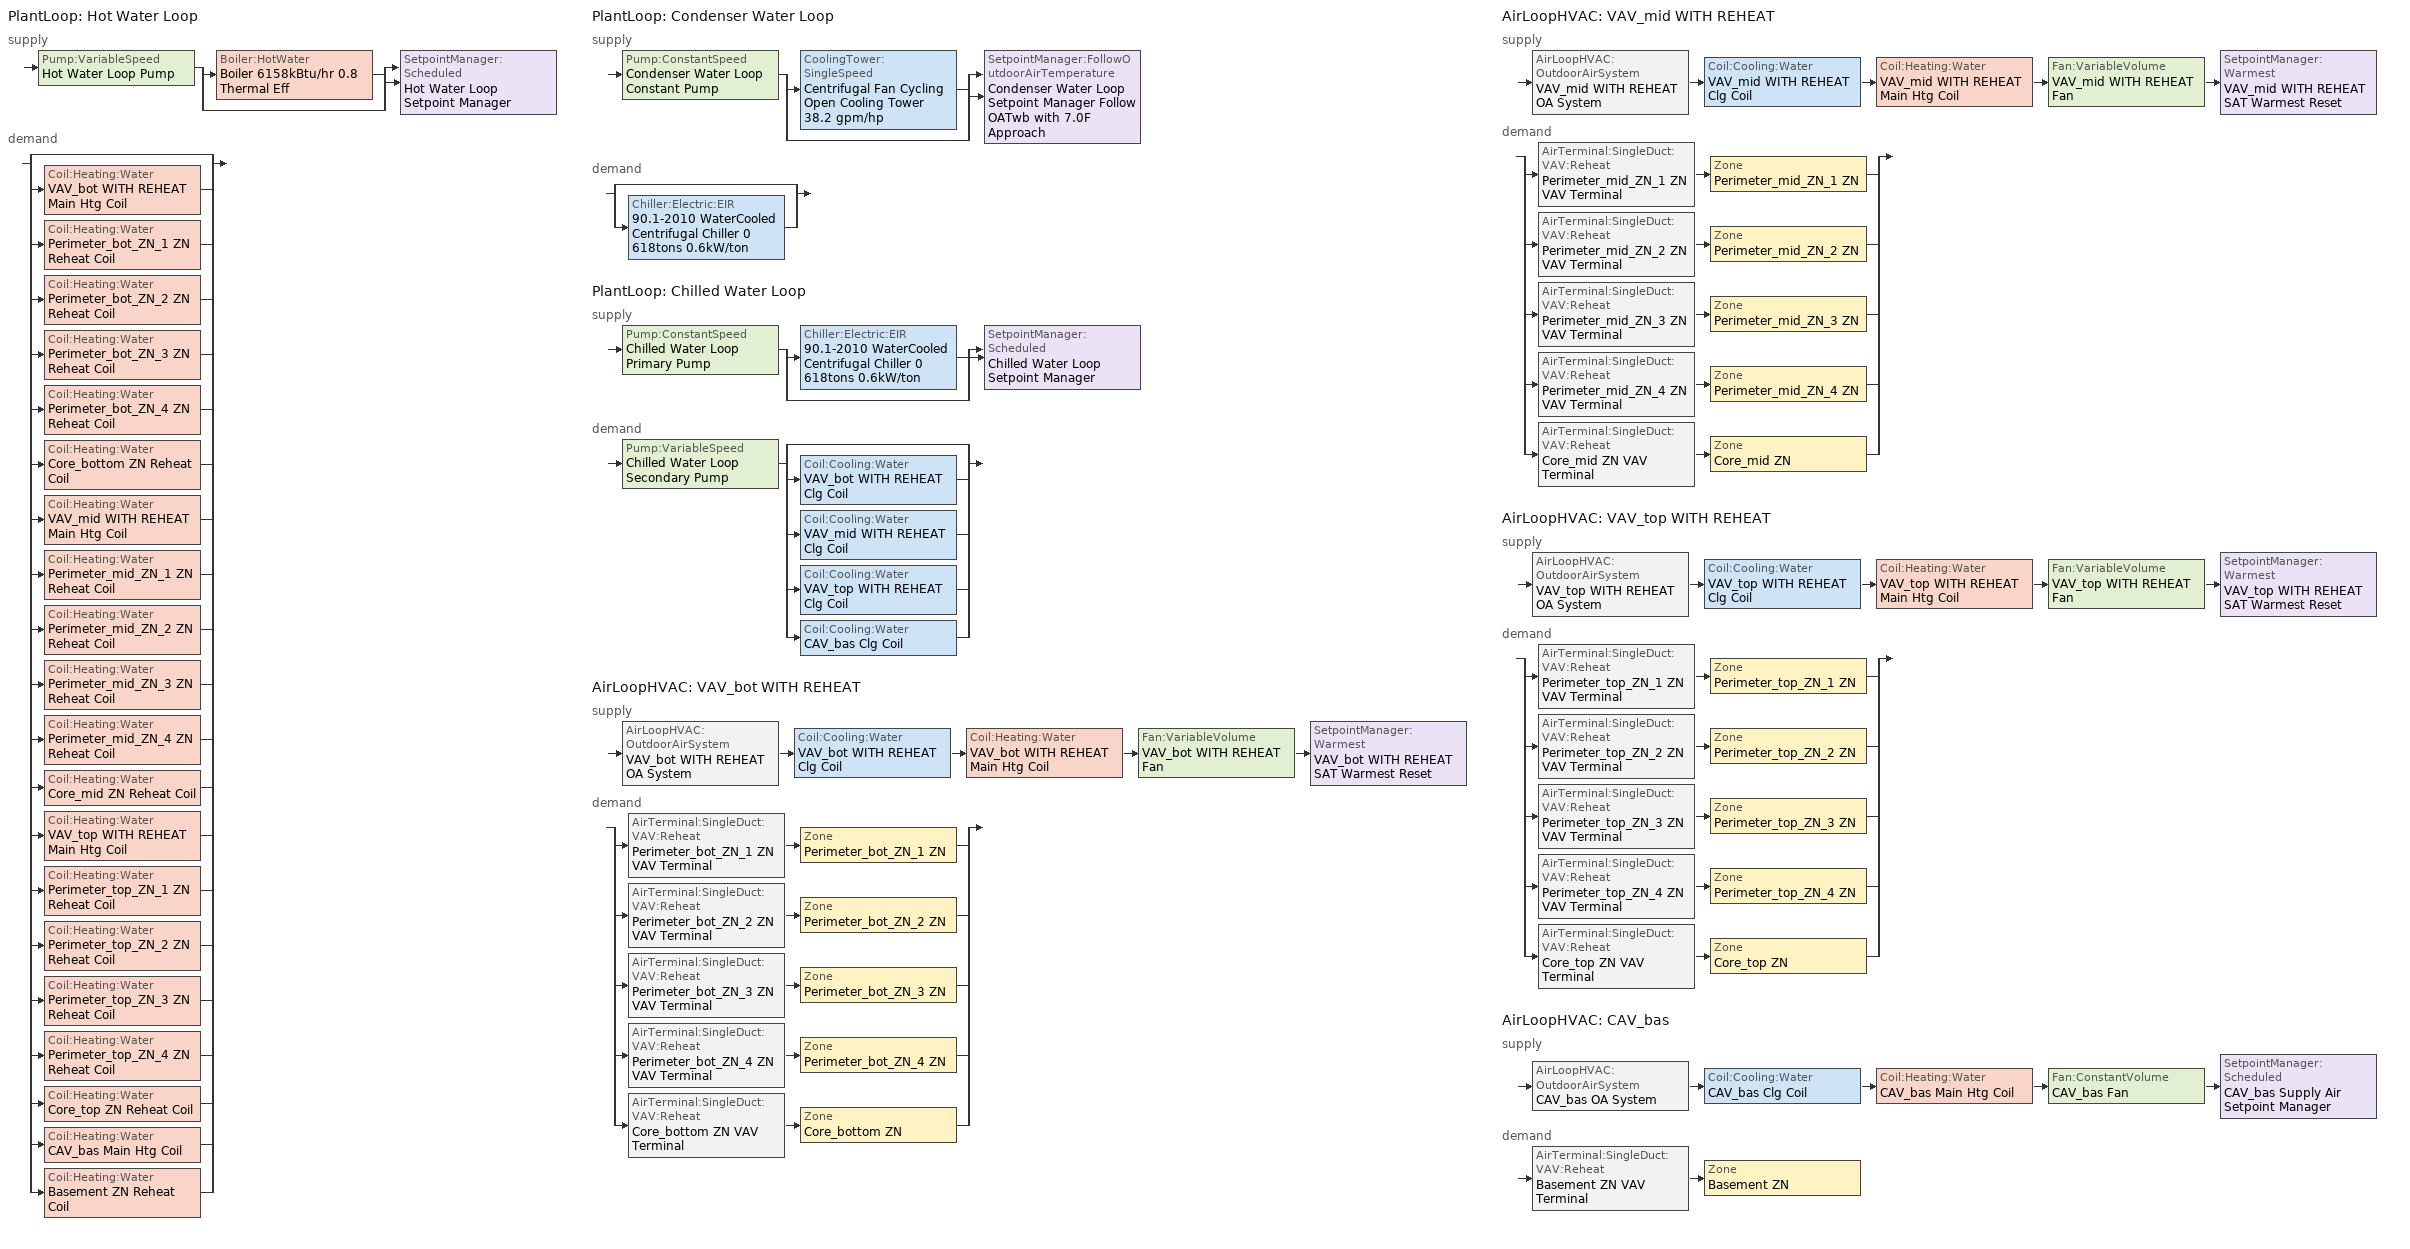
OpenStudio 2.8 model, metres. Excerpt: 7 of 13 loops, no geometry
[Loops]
PlantLoop 'Hot Water Loop'
 supply: Pump:VariableSpeed 'Hot Water Loop Pump' > split
  | Boiler:HotWater 'Boiler 6158kBtu/hr 0.8 Thermal Eff'
  | bypass
  join > SetpointManager:Scheduled 'Hot Water Loop Setpoint Manager'
 demand: split
  | bypass
  | Coil:Heating:Water 'VAV_bot WITH REHEAT Main Htg Coil'
  | Coil:Heating:Water 'Perimeter_bot_ZN_1 ZN Reheat Coil'
  | Coil:Heating:Water 'Perimeter_bot_ZN_2 ZN Reheat Coil'
  | Coil:Heating:Water 'Perimeter_bot_ZN_3 ZN Reheat Coil'
  | Coil:Heating:Water 'Perimeter_bot_ZN_4 ZN Reheat Coil'
  | Coil:Heating:Water 'Core_bottom ZN Reheat Coil'
  | Coil:Heating:Water 'VAV_mid WITH REHEAT Main Htg Coil'
  | Coil:Heating:Water 'Perimeter_mid_ZN_1 ZN Reheat Coil'
  | Coil:Heating:Water 'Perimeter_mid_ZN_2 ZN Reheat Coil'
  | Coil:Heating:Water 'Perimeter_mid_ZN_3 ZN Reheat Coil'
  | Coil:Heating:Water 'Perimeter_mid_ZN_4 ZN Reheat Coil'
  | Coil:Heating:Water 'Core_mid ZN Reheat Coil'
  | Coil:Heating:Water 'VAV_top WITH REHEAT Main Htg Coil'
  | Coil:Heating:Water 'Perimeter_top_ZN_1 ZN Reheat Coil'
  | Coil:Heating:Water 'Perimeter_top_ZN_2 ZN Reheat Coil'
  | Coil:Heating:Water 'Perimeter_top_ZN_3 ZN Reheat Coil'
  | Coil:Heating:Water 'Perimeter_top_ZN_4 ZN Reheat Coil'
  | Coil:Heating:Water 'Core_top ZN Reheat Coil'
  | Coil:Heating:Water 'CAV_bas Main Htg Coil'
  | Coil:Heating:Water 'Basement ZN Reheat Coil'
PlantLoop 'Condenser Water Loop'
 supply: Pump:ConstantSpeed 'Condenser Water Loop Constant Pump' > split
  | CoolingTower:SingleSpeed 'Centrifugal Fan Cycling Open Cooling Tower 38.2 gpm/hp'
  | bypass
  join > SetpointManager:FollowOutdoorAirTemperature 'Condenser Water Loop Setpoint Manager Follow OATwb with 7.0F Approach'
 demand: split
  | bypass
  | Chiller:Electric:EIR '90.1-2010 WaterCooled  Centrifugal Chiller 0 618tons 0.6kW/ton'
PlantLoop 'Chilled Water Loop'
 supply: Pump:ConstantSpeed 'Chilled Water Loop Primary Pump' > split
  | Chiller:Electric:EIR '90.1-2010 WaterCooled  Centrifugal Chiller 0 618tons 0.6kW/ton'
  | bypass
  join > SetpointManager:Scheduled 'Chilled Water Loop Setpoint Manager'
 demand: Pump:VariableSpeed 'Chilled Water Loop Secondary Pump' > split
  | bypass
  | Coil:Cooling:Water 'VAV_bot WITH REHEAT Clg Coil'
  | Coil:Cooling:Water 'VAV_mid WITH REHEAT Clg Coil'
  | Coil:Cooling:Water 'VAV_top WITH REHEAT Clg Coil'
  | Coil:Cooling:Water 'CAV_bas Clg Coil'
AirLoopHVAC 'VAV_bot WITH REHEAT'
 supply: AirLoopHVAC:OutdoorAirSystem 'VAV_bot WITH REHEAT OA System' > Coil:Cooling:Water 'VAV_bot WITH REHEAT Clg Coil' > Coil:Heating:Water 'VAV_bot WITH REHEAT Main Htg Coil' > Fan:VariableVolume 'VAV_bot WITH REHEAT Fan' > SetpointManager:Warmest 'VAV_bot WITH REHEAT SAT Warmest Reset'
 demand: split
  | AirTerminal:SingleDuct:VAV:Reheat 'Perimeter_bot_ZN_1 ZN VAV Terminal' > Zone 'Perimeter_bot_ZN_1 ZN'
  | AirTerminal:SingleDuct:VAV:Reheat 'Perimeter_bot_ZN_2 ZN VAV Terminal' > Zone 'Perimeter_bot_ZN_2 ZN'
  | AirTerminal:SingleDuct:VAV:Reheat 'Perimeter_bot_ZN_3 ZN VAV Terminal' > Zone 'Perimeter_bot_ZN_3 ZN'
  | AirTerminal:SingleDuct:VAV:Reheat 'Perimeter_bot_ZN_4 ZN VAV Terminal' > Zone 'Perimeter_bot_ZN_4 ZN'
  | AirTerminal:SingleDuct:VAV:Reheat 'Core_bottom ZN VAV Terminal' > Zone 'Core_bottom ZN'
AirLoopHVAC 'VAV_mid WITH REHEAT'
 supply: AirLoopHVAC:OutdoorAirSystem 'VAV_mid WITH REHEAT OA System' > Coil:Cooling:Water 'VAV_mid WITH REHEAT Clg Coil' > Coil:Heating:Water 'VAV_mid WITH REHEAT Main Htg Coil' > Fan:VariableVolume 'VAV_mid WITH REHEAT Fan' > SetpointManager:Warmest 'VAV_mid WITH REHEAT SAT Warmest Reset'
 demand: split
  | AirTerminal:SingleDuct:VAV:Reheat 'Perimeter_mid_ZN_1 ZN VAV Terminal' > Zone 'Perimeter_mid_ZN_1 ZN'
  | AirTerminal:SingleDuct:VAV:Reheat 'Perimeter_mid_ZN_2 ZN VAV Terminal' > Zone 'Perimeter_mid_ZN_2 ZN'
  | AirTerminal:SingleDuct:VAV:Reheat 'Perimeter_mid_ZN_3 ZN VAV Terminal' > Zone 'Perimeter_mid_ZN_3 ZN'
  | AirTerminal:SingleDuct:VAV:Reheat 'Perimeter_mid_ZN_4 ZN VAV Terminal' > Zone 'Perimeter_mid_ZN_4 ZN'
  | AirTerminal:SingleDuct:VAV:Reheat 'Core_mid ZN VAV Terminal' > Zone 'Core_mid ZN'
AirLoopHVAC 'VAV_top WITH REHEAT'
 supply: AirLoopHVAC:OutdoorAirSystem 'VAV_top WITH REHEAT OA System' > Coil:Cooling:Water 'VAV_top WITH REHEAT Clg Coil' > Coil:Heating:Water 'VAV_top WITH REHEAT Main Htg Coil' > Fan:VariableVolume 'VAV_top WITH REHEAT Fan' > SetpointManager:Warmest 'VAV_top WITH REHEAT SAT Warmest Reset'
 demand: split
  | AirTerminal:SingleDuct:VAV:Reheat 'Perimeter_top_ZN_1 ZN VAV Terminal' > Zone 'Perimeter_top_ZN_1 ZN'
  | AirTerminal:SingleDuct:VAV:Reheat 'Perimeter_top_ZN_2 ZN VAV Terminal' > Zone 'Perimeter_top_ZN_2 ZN'
  | AirTerminal:SingleDuct:VAV:Reheat 'Perimeter_top_ZN_3 ZN VAV Terminal' > Zone 'Perimeter_top_ZN_3 ZN'
  | AirTerminal:SingleDuct:VAV:Reheat 'Perimeter_top_ZN_4 ZN VAV Terminal' > Zone 'Perimeter_top_ZN_4 ZN'
  | AirTerminal:SingleDuct:VAV:Reheat 'Core_top ZN VAV Terminal' > Zone 'Core_top ZN'
AirLoopHVAC 'CAV_bas'
 supply: AirLoopHVAC:OutdoorAirSystem 'CAV_bas OA System' > Coil:Cooling:Water 'CAV_bas Clg Coil' > Coil:Heating:Water 'CAV_bas Main Htg Coil' > Fan:ConstantVolume 'CAV_bas Fan' > SetpointManager:Scheduled 'CAV_bas Supply Air Setpoint Manager'
 demand: AirTerminal:SingleDuct:VAV:Reheat 'Basement ZN VAV Terminal' > Zone 'Basement ZN'
[Sizing:Zone] Zone Cooling Design Supply Air Temperature Input Method=SupplyAirTemperature; Zone Cooling Design Supply Air Temperature {C}=12.7778; Zone Cooling Design Supply Air Temperature Difference {deltaC}=11.11; Zone Heating Design Supply Air Temperature Input Method=SupplyAirTemperature; Zone Heating Design Supply Air Temperature {C}=40; Zone Heating Design Supply Air Temperature Difference {deltaC}=11.11; Zone Cooling Design Supply Air Humidity Ratio {kg-H2O/kg-air}=0.0085; Zone Heating Design Supply Air Humidity Ratio {kg-H2O/kg-air}=0.008; Cooling Design Air Flow Method=DesignDayWithLimit; Heating Design Air Flow Method=DesignDay; Account for Dedicated Outdoor Air System=No; Dedicated Outdoor Air System Control Strategy=NeutralSupplyAir; Dedicated Outdoor Air Low Setpoint Temperature for Design {C}=autosize; Dedicated Outdoor Air High Setpoint Temperature for Design {C}=autosize
Core_bottom ZN; Core_mid ZN; Core_top ZN; Perimeter_bot_ZN_1 ZN; Perimeter_bot_ZN_2 ZN; Perimeter_bot_ZN_3 ZN; Perimeter_bot_ZN_4 ZN; Perimeter_mid_ZN_1 ZN; Perimeter_mid_ZN_2 ZN; Perimeter_mid_ZN_3 ZN; Perimeter_mid_ZN_4 ZN; Perimeter_top_ZN_1 ZN; Perimeter_top_ZN_2 ZN; Perimeter_top_ZN_3 ZN; Perimeter_top_ZN_4 ZN
[Zone equipment]
Basement ZN: Basement ZN VAV Terminal
Core_bottom ZN: Core_bottom ZN VAV Terminal
Core_mid ZN: Core_mid ZN VAV Terminal
Core_top ZN: Core_top ZN VAV Terminal
Perimeter_bot_ZN_1 ZN: Perimeter_bot_ZN_1 ZN VAV Terminal
Perimeter_bot_ZN_2 ZN: Perimeter_bot_ZN_2 ZN VAV Terminal
Perimeter_bot_ZN_3 ZN: Perimeter_bot_ZN_3 ZN VAV Terminal
Perimeter_bot_ZN_4 ZN: Perimeter_bot_ZN_4 ZN VAV Terminal
Perimeter_mid_ZN_1 ZN: Perimeter_mid_ZN_1 ZN VAV Terminal
Perimeter_mid_ZN_2 ZN: Perimeter_mid_ZN_2 ZN VAV Terminal
Perimeter_mid_ZN_3 ZN: Perimeter_mid_ZN_3 ZN VAV Terminal
Perimeter_mid_ZN_4 ZN: Perimeter_mid_ZN_4 ZN VAV Terminal
Perimeter_top_ZN_1 ZN: Perimeter_top_ZN_1 ZN VAV Terminal
Perimeter_top_ZN_2 ZN: Perimeter_top_ZN_2 ZN VAV Terminal
Perimeter_top_ZN_3 ZN: Perimeter_top_ZN_3 ZN VAV Terminal
Perimeter_top_ZN_4 ZN: Perimeter_top_ZN_4 ZN VAV Terminal
[PlantLoop] Glycol Concentration=0; Plant Loop Volume {m3}=Autocalculate; Load Distribution Scheme=Optimal
Name | Fluid Type | Minimum Loop Temperature {C} | Maximum Loop Temperature {C} | Common Pipe Simulation
Hot Water Loop | Water | 10
Condenser Water Loop |  | 5 | 80
Chilled Water Loop |  | 1 | 40 | CommonPipe
[Sizing:Plant] Sizing Option=NonCoincident; Zone Timesteps in Averaging Window=1; Coincident Sizing Factor Mode=None
Name | Loop Type | Design Loop Exit Temperature {C} | Loop Design Temperature Difference {deltaC}
Hot Water Loop | Heating | 82.2222 | 11.1111
Condenser Water Loop | Condenser | 29.4444 | 5.55556
Chilled Water Loop | Cooling | 6.66667 | 5.61111
[SetpointManager:Scheduled] Control Variable=Temperature
Name | Schedule | Setpoint Node or NodeList
Hot Water Loop Setpoint Manager | Hot Water Loop Temp - 180F | Hot Water Loop Supply Outlet Node
Chilled Water Loop Setpoint Manager | Chilled Water Loop Temp - 44F | Chilled Water Loop Supply Outlet Node
CAV_bas Supply Air Setpoint Manager | Supply Air Temp - 55.0F 3 | CAV_bas Supply Outlet Node
[Pump:VariableSpeed] Pump Control Type=Intermittent; Skin Loss Radiative Fraction=0.5; Design Power Sizing Method=PowerPerFlowPerPressure; Design Electric Power per Unit Flow Rate {W/(m3/s)}=348701.1; Design Shaft Power per Unit Flow Rate per Unit Head {W-s/m3-Pa}=1.28205; Design Minimum Flow Rate Fraction=0
Name | Rated Pump Head {Pa} | Motor Efficiency | Fraction of Motor Inefficiencies to Fluid Stream | Coefficient 1 of the Part Load Performance Curve | Coefficient 2 of the Part Load Performance Curve | Coefficient 3 of the Part Load Performance Curve | Coefficient 4 of the Part Load Performance Curve
Hot Water Loop Pump | 179344 | 0.924
Chilled Water Loop Secondary Pump | 134508 | 0.936 | 0 | 0 | 0.0205 | 0.4101 | 0.5753
[Boiler:HotWater]
Boiler 6158kBtu/hr 0.8 Thermal Eff: Fuel Type=NaturalGas; Nominal Thermal Efficiency=0.8; Efficiency Curve Temperature Evaluation Variable=LeavingBoiler; Normalized Boiler Efficiency Curve=Boiler with No Minimum Turndown; Design Water Outlet Temperature {C}=82.2222; Minimum Part Load Ratio=0; Maximum Part Load Ratio=1.2; Optimum Part Load Ratio=1; Water Outlet Upper Temperature Limit {C}=95; Boiler Flow Mode=LeavingSetpointModulated; Parasitic Electric Load {W}=0; Sizing Factor=1
[SetpointManager:FollowOutdoorAirTemperature]
Condenser Water Loop Setpoint Manager Follow OATwb with 7.0F Approach: Control Variable=Temperature; Reference Temperature Type=OutdoorAirWetBulb; Offset Temperature Difference {deltaC}=3.88889; Maximum Setpoint Temperature {C}=29.4444; Minimum Setpoint Temperature {C}=21.1111; Setpoint Node or NodeList=Condenser Water Loop Supply Outlet Node
[Pump:ConstantSpeed] Rated Flow Rate {m3/s}=autosize; Rated Power Consumption {W}=autosize; Fraction of Motor Inefficiencies to Fluid Stream=0; Pump Control Type=Intermittent; Design Power Sizing Method=PowerPerFlowPerPressure; Design Electric Power per Unit Flow Rate {W/(m3/s)}=348701.1; Design Shaft Power per Unit Flow Rate per Unit Head {W-s/m3-Pa}=1.28205
Name | Rated Pump Head {Pa} | Motor Efficiency
Condenser Water Loop Constant Pump | 148557 | 0.936
Chilled Water Loop Primary Pump | 44836 | 0.917
[CoolingTower:SingleSpeed]
Centrifugal Fan Cycling Open Cooling Tower 38.2 gpm/hp: Design Water Flow Rate {m3/s}=autosize; Design Air Flow Rate {m3/s}=autosize; Fan Power at Design Air Flow Rate {W}=32717.9; U-Factor Times Area Value at Design Air Flow Rate {W/K}=autosize; Air Flow Rate in Free Convection Regime {m3/s}=autosize; U-Factor Times Area Value at Free Convection Air Flow Rate {W/K}=autosize; Performance Input Method=UFactorTimesAreaAndDesignWaterFlowRate; Free Convection Capacity {W}=0; Basin Heater Capacity {W/K}=0; Evaporation Loss Mode=LossFactor; Evaporation Loss Factor {percent/K}=0.2; Drift Loss Percent {percent}=0.008; Blowdown Calculation Mode=ConcentrationRatio; Blowdown Concentration Ratio=3; Capacity Control=FanCycling; Number of Cells=2; Cell Control=MinimalCell; Cell Minimum  Water Flow Rate Fraction=0.33; Cell Maximum Water Flow Rate Fraction=2.5; Sizing Factor=1; Free Convection Air Flow Rate Sizing Factor=0.1; Free Convection U-Factor Times Area Value Sizing Factor=0.1; Heat Rejection Capacity and Nominal Capacity Sizing Ratio=1.25; Free Convection Nominal Capacity Sizing Factor=0.1; Design Inlet Air Dry-Bulb Temperature {C}=35; Design Inlet Air Wet-Bulb Temperature {C}=25.6; Design Approach Temperature {deltaC}=autosize; Design Range Temperature {deltaC}=autosize
[Chiller:Electric:EIR]
90.1-2010 WaterCooled  Centrifugal Chiller 0 618tons 0.6kW/ton: Reference Capacity {W}=Autosize; Reference COP {W/W}=6.17018; Reference Leaving Chilled Water Temperature {C}=6.66667; Reference Entering Condenser Fluid Temperature {C}=35; Cooling Capacity Function of Temperature Curve=WaterCooled_PositiveDisplacement_Chiller_GT150_2010_PathA_CAPFT; Electric Input to Cooling Output Ratio Function of Temperature Curve=WaterCooled_PositiveDisplacement_Chiller_GT150_2010_PathA_EIRFT; Electric Input to Cooling Output Ratio Function of Part Load Ratio Curve=ChlrWtrCentPathAAllEIRRatio_fQRatio; Minimum Part Load Ratio=0.15; Maximum Part Load Ratio=1; Optimum Part Load Ratio=1; Minimum Unloading Ratio=0.25; Condenser Type=WaterCooled; Leaving Chilled Water Lower Temperature Limit {C}=2.22222; Chiller Flow Mode=ConstantFlow; Design Heat Recovery Water Flow Rate {m3/s}=0; Sizing Factor=1; Basin Heater Capacity {W/K}=0; Basin Heater Setpoint Temperature {C}=10
[AirLoopHVAC] Availability Schedule=OfficeLarge HVACOperationSchd; Design Supply Air Flow Rate {m3/s}=AutoSize
VAV_bot WITH REHEAT; VAV_mid WITH REHEAT; VAV_top WITH REHEAT; CAV_bas
[Sizing:System] Type of Load to Size On=Sensible; Preheat Design Temperature {C}=7.22222; Preheat Design Humidity Ratio {kg-H2O/kg-Air}=0.008; Precool Design Temperature {C}=12.7778; Precool Design Humidity Ratio {kg-H2O/kg-Air}=0.008; Central Cooling Design Supply Air Temperature {C}=12.7778; Sizing Option=Coincident; 100% Outdoor Air in Cooling=No; 100% Outdoor Air in Heating=No; Central Cooling Design Supply Air Humidity Ratio {kg-H2O/kg-Air}=0.0085; Central Heating Design Supply Air Humidity Ratio {kg-H2O/kg-Air}=0.008; Cooling Design Air Flow Method=DesignDay; Cooling Design Air Flow Rate {m3/s}=0; Heating Design Air Flow Method=DesignDay; Heating Design Air Flow Rate {m3/s}=0; System Outdoor Air Method=ZoneSum; Zone Maximum Outdoor Air Fraction=1; Cooling Supply Air Flow Rate Per Floor Area {m3/s-m2}=0.00996765; Cooling Fraction of Autosized Cooling Supply Air Flow Rate=1; Cooling Supply Air Flow Rate Per Unit Cooling Capacity {m3/s-W}=3.94755e-05; Heating Supply Air Flow Rate Per Floor Area {m3/s-m2}=0.00996765; Heating Fraction of Autosized Heating Supply Air Flow Rate=1; Heating Fraction of Autosized Cooling Supply Air Flow Rate=1; Heating Supply Air Flow Rate Per Unit Heating Capacity {m3/s-W}=3.15882e-05; Cooling Design Capacity Method=CoolingDesignCapacity; Cooling Design Capacity {W}=autosize; Cooling Design Capacity Per Floor Area {W/m2}=234.7; Fraction of Autosized Cooling Design Capacity=1; Heating Design Capacity Method=HeatingDesignCapacity; Heating Design Capacity {W}=autosize; Heating Design Capacity Per Floor Area {W/m2}=157; Fraction of Autosized Heating Design Capacity=1; Central Cooling Capacity Control Method=OnOff
Name | Design Outdoor Air Flow Rate {m3/s} | Central Heating Maximum System Air Flow Ratio | Central Heating Design Supply Air Temperature {C}
VAV_bot WITH REHEAT; VAV_top WITH REHEAT | 2.53819 | 0.3 | 12.7778
VAV_mid WITH REHEAT | 1.64649 | 0.3 | 12.7778
CAV_bas | Autosize | 1 | 16.6667
[Fan:VariableVolume] Availability Schedule=Always On Discrete; Pressure Rise {Pa}=1389.92; Maximum Flow Rate {m3/s}=Autosize; Fan Power Minimum Flow Rate Input Method=Fraction; Fan Power Minimum Flow Fraction=0.25; Fan Power Minimum Air Flow Rate {m3/s}=0; Motor In Airstream Fraction=1; Fan Power Coefficient 1=0.04076; Fan Power Coefficient 2=0.0881; Fan Power Coefficient 3=-0.0729; Fan Power Coefficient 4=0.9437; Fan Power Coefficient 5=0
Name | Fan Total Efficiency | Motor Efficiency
VAV_bot WITH REHEAT Fan; VAV_top WITH REHEAT Fan | 0.61165 | 0.941
VAV_mid WITH REHEAT Fan | 0.6253 | 0.962
[Coil:Heating:Water] Availability Schedule=Always On Discrete; Rated Inlet Water Temperature {C}=82.2222; Rated Outlet Water Temperature {C}=71.1111
Name | Rated Inlet Air Temperature {C} | Rated Outlet Air Temperature {C}
VAV_bot WITH REHEAT Main Htg Coil; VAV_mid WITH REHEAT Main Htg Coil; VAV_top WITH REHEAT Main Htg Coil | 7.22222 | 12.7778
Perimeter_bot_ZN_1 ZN Reheat Coil; Perimeter_bot_ZN_2 ZN Reheat Coil; Perimeter_bot_ZN_3 ZN Reheat Coil; Perimeter_bot_ZN_4 ZN Reheat Coil; Core_bottom ZN Reheat Coil; Perimeter_mid_ZN_1 ZN Reheat Coil; Perimeter_mid_ZN_2 ZN Reheat Coil; Perimeter_mid_ZN_3 ZN Reheat Coil; Perimeter_mid_ZN_4 ZN Reheat Coil; Core_mid ZN Reheat Coil; Perimeter_top_ZN_1 ZN Reheat Coil; Perimeter_top_ZN_2 ZN Reheat Coil; Perimeter_top_ZN_3 ZN Reheat Coil; Perimeter_top_ZN_4 ZN Reheat Coil; Core_top ZN Reheat Coil | 12.7778 | 40
CAV_bas Main Htg Coil | 7.22222 | 16.6667
Basement ZN Reheat Coil | 16.6667 | 50
[Controller:WaterCoil] Minimum Actuated Flow {m3/s}=0
Name | Water Coil | Action | Controller Convergence Tolerance {deltaC}
VAV_bot WITH REHEAT Main Htg Coil Controller | VAV_bot WITH REHEAT Main Htg Coil | Normal | 0.0001
VAV_bot WITH REHEAT Clg Coil Controller | VAV_bot WITH REHEAT Clg Coil | Reverse
Perimeter_bot_ZN_1 ZN Reheat Coil Controller | Perimeter_bot_ZN_1 ZN Reheat Coil | Normal | 0.0001
Perimeter_bot_ZN_2 ZN Reheat Coil Controller | Perimeter_bot_ZN_2 ZN Reheat Coil | Normal | 0.0001
Perimeter_bot_ZN_3 ZN Reheat Coil Controller | Perimeter_bot_ZN_3 ZN Reheat Coil | Normal | 0.0001
Perimeter_bot_ZN_4 ZN Reheat Coil Controller | Perimeter_bot_ZN_4 ZN Reheat Coil | Normal | 0.0001
Core_bottom ZN Reheat Coil Controller | Core_bottom ZN Reheat Coil | Normal | 0.0001
VAV_mid WITH REHEAT Main Htg Coil Controller | VAV_mid WITH REHEAT Main Htg Coil | Normal | 0.0001
VAV_mid WITH REHEAT Clg Coil Controller | VAV_mid WITH REHEAT Clg Coil | Reverse
Perimeter_mid_ZN_1 ZN Reheat Coil Controller | Perimeter_mid_ZN_1 ZN Reheat Coil | Normal | 0.0001
Perimeter_mid_ZN_2 ZN Reheat Coil Controller | Perimeter_mid_ZN_2 ZN Reheat Coil | Normal | 0.0001
Perimeter_mid_ZN_3 ZN Reheat Coil Controller | Perimeter_mid_ZN_3 ZN Reheat Coil | Normal | 0.0001
Perimeter_mid_ZN_4 ZN Reheat Coil Controller | Perimeter_mid_ZN_4 ZN Reheat Coil | Normal | 0.0001
Core_mid ZN Reheat Coil Controller | Core_mid ZN Reheat Coil | Normal | 0.0001
VAV_top WITH REHEAT Main Htg Coil Controller | VAV_top WITH REHEAT Main Htg Coil | Normal | 0.0001
VAV_top WITH REHEAT Clg Coil Controller | VAV_top WITH REHEAT Clg Coil | Reverse
Perimeter_top_ZN_1 ZN Reheat Coil Controller | Perimeter_top_ZN_1 ZN Reheat Coil | Normal | 0.0001
Perimeter_top_ZN_2 ZN Reheat Coil Controller | Perimeter_top_ZN_2 ZN Reheat Coil | Normal | 0.0001
Perimeter_top_ZN_3 ZN Reheat Coil Controller | Perimeter_top_ZN_3 ZN Reheat Coil | Normal | 0.0001
Perimeter_top_ZN_4 ZN Reheat Coil Controller | Perimeter_top_ZN_4 ZN Reheat Coil | Normal | 0.0001
Core_top ZN Reheat Coil Controller | Core_top ZN Reheat Coil | Normal | 0.0001
CAV_bas Main Htg Coil Controller | CAV_bas Main Htg Coil | Normal | 0.0001
CAV_bas Clg Coil Controller | CAV_bas Clg Coil | Reverse
Basement ZN Reheat Coil Controller | Basement ZN Reheat Coil | Normal | 0.0001
[Coil:Cooling:Water] Availability Schedule=Always On Discrete; Design Inlet Water Temperature {C}=Autosize; Heat Exchanger Configuration=CrossFlow
VAV_bot WITH REHEAT Clg Coil; VAV_mid WITH REHEAT Clg Coil; VAV_top WITH REHEAT Clg Coil; CAV_bas Clg Coil
[Controller:OutdoorAir] Maximum Outdoor Air Flow Rate {m3/s}=Autosize; Economizer Control Type=DifferentialDryBulb; Economizer Control Action Type=ModulateFlow; Lockout Type=NoLockout; Minimum Limit Type=FixedMinimum; High Humidity Control=No
Name | Minimum Outdoor Air Flow Rate {m3/s} | Minimum Outdoor Air Schedule | Controller Mechanical Ventilation | Heat Recovery Bypass Control Type | Minimum Fraction of Outdoor Air Schedule
VAV_bot WITH REHEAT OA Controller | 0 | OfficeLarge MinOA_MotorizedDamper_Sched | VAV_bot WITH REHEAT Vent Controller | BypassWhenWithinEconomizerLimits
VAV_mid WITH REHEAT OA Controller | autosize | OfficeLarge MinOA_MotorizedDamper_Sched | VAV_mid WITH REHEAT Vent Controller | BypassWhenOAFlowGreaterThanMinimum
VAV_top WITH REHEAT OA Controller | 0 | OfficeLarge MinOA_MotorizedDamper_Sched | VAV_top WITH REHEAT Vent Controller | BypassWhenWithinEconomizerLimits
CAV_bas OA Controller | autosize | OfficeLarge HVACOperationSchd | CAV_bas Vent Controller | BypassWhenWithinEconomizerLimits | OfficeLarge MinOA_MotorizedDamper_Sched
[Controller:MechanicalVentilation] Availability Schedule=Always On Discrete
Name | System Outdoor Air Method
VAV_bot WITH REHEAT Vent Controller; VAV_top WITH REHEAT Vent Controller | VentilationRateProcedure
VAV_mid WITH REHEAT Vent Controller; CAV_bas Vent Controller | ZoneSum
[AirLoopHVAC:OutdoorAirSystem]
Name | Controller
VAV_bot WITH REHEAT OA System | VAV_bot WITH REHEAT OA Controller
VAV_mid WITH REHEAT OA System | VAV_mid WITH REHEAT OA Controller
VAV_top WITH REHEAT OA System | VAV_top WITH REHEAT OA Controller
CAV_bas OA System | CAV_bas OA Controller
[AirTerminal:SingleDuct:VAV:Reheat] Availability Schedule=Always On Discrete; Maximum Air Flow Rate {m3/s}=AutoSize; Zone Minimum Air Flow Input Method=Constant; Fixed Minimum Air Flow Rate {m3/s}=0; Maximum Hot Water or Steam Flow Rate {m3/s}=AutoSize; Minimum Hot Water or Steam Flow Rate {m3/s}=0; Convergence Tolerance=0.001; Damper Heating Action=ReverseWithLimits; Maximum Flow Fraction During Reheat=0.5; Control For Outdoor Air=No
Name | Constant Minimum Air Flow Fraction | Reheat Coil | Maximum Flow per Zone Floor Area During Reheat {m3/s-m2} | Maximum Reheat Air Temperature {C}
Perimeter_bot_ZN_1 ZN VAV Terminal | 0.2 | Perimeter_bot_ZN_1 ZN Reheat Coil | AutoSize | 40
Perimeter_bot_ZN_2 ZN VAV Terminal | 0.2 | Perimeter_bot_ZN_2 ZN Reheat Coil | AutoSize | 40
Perimeter_bot_ZN_3 ZN VAV Terminal | 0.202143 | Perimeter_bot_ZN_3 ZN Reheat Coil | AutoSize | 40
Perimeter_bot_ZN_4 ZN VAV Terminal | 0.2 | Perimeter_bot_ZN_4 ZN Reheat Coil | AutoSize | 40
Core_bottom ZN VAV Terminal | 0.288787 | Core_bottom ZN Reheat Coil | AutoSize | 40
Perimeter_mid_ZN_1 ZN VAV Terminal | 0.2 | Perimeter_mid_ZN_1 ZN Reheat Coil | AutoSize | 40
Perimeter_mid_ZN_2 ZN VAV Terminal | 0.2 | Perimeter_mid_ZN_2 ZN Reheat Coil | AutoSize | 40
Perimeter_mid_ZN_3 ZN VAV Terminal | 0.2 | Perimeter_mid_ZN_3 ZN Reheat Coil | AutoSize | 40
Perimeter_mid_ZN_4 ZN VAV Terminal | 0.2 | Perimeter_mid_ZN_4 ZN Reheat Coil | AutoSize | 40
Core_mid ZN VAV Terminal | 0.2 | Core_mid ZN Reheat Coil | AutoSize | 40
Perimeter_top_ZN_1 ZN VAV Terminal | 0.2 | Perimeter_top_ZN_1 ZN Reheat Coil | AutoSize | 40
Perimeter_top_ZN_2 ZN VAV Terminal | 0.2 | Perimeter_top_ZN_2 ZN Reheat Coil | AutoSize | 40
Perimeter_top_ZN_3 ZN VAV Terminal | 0.203287 | Perimeter_top_ZN_3 ZN Reheat Coil | AutoSize | 40
Perimeter_top_ZN_4 ZN VAV Terminal | 0.2 | Perimeter_top_ZN_4 ZN Reheat Coil | AutoSize | 40
Core_top ZN VAV Terminal | 0.32886 | Core_top ZN Reheat Coil | AutoSize | 40
Basement ZN VAV Terminal | 0.2 | Basement ZN Reheat Coil | 0 | 50
[Fan:ConstantVolume]
CAV_bas Fan: Availability Schedule=Always On Discrete; Fan Total Efficiency=0.59605; Pressure Rise {Pa}=1018.77; Maximum Flow Rate {m3/s}=AutoSize; Motor Efficiency=0.917; Motor In Airstream Fraction=1
[SetpointManager:Warmest] Control Variable=Temperature; Minimum Setpoint Temperature {C}=12.7778; Maximum Setpoint Temperature {C}=15.5556; Strategy=MaximumTemperature
Name | Setpoint Node or NodeList
VAV_bot WITH REHEAT SAT Warmest Reset | VAV_bot WITH REHEAT Supply Outlet Node
VAV_mid WITH REHEAT SAT Warmest Reset | VAV_mid WITH REHEAT Supply Outlet Node
VAV_top WITH REHEAT SAT Warmest Reset | VAV_top WITH REHEAT Supply Outlet Node
[Schedule:Ruleset]
Name | Default Day Schedule | Summer Design Day Schedule | Winter Design Day Schedule
Hot Water Loop Temp - 180F | Hot Water Loop Temp - 180F Default
Chilled Water Loop Temp - 44F | Chilled Water Loop Temp - 44F Default
OfficeLarge HVACOperationSchd | OfficeLarge HVACOperationSchd Default | OfficeLarge HVACOperationSchd Summer Design Day | OfficeLarge HVACOperationSchd Winter Design Day
OfficeLarge MinOA_MotorizedDamper_Sched | OfficeLarge MinOA_MotorizedDamper_Sched Default | OfficeLarge MinOA_MotorizedDamper_Sched Summer Design Day | OfficeLarge MinOA_MotorizedDamper_Sched Winter Design Day
Supply Air Temp - 55.0F 3 | Supply Air Temp - 55.0F Default 3
[Schedule:Day]
Hot Water Loop Temp - 180F Default: 24, 0, 82.2222
Chilled Water Loop Temp - 44F Default: 24, 0, 6.66667
OfficeLarge HVACOperationSchd Default; OfficeLarge MinOA_MotorizedDamper_Sched Default: 24, 0, 0
OfficeLarge HVACOperationSchd Summer Design Day; OfficeLarge HVACOperationSchd SmrDsn|Wkdy Day: 6, 0, 0, 22, 0, 1, 24, 0, 0
OfficeLarge HVACOperationSchd Winter Design Day; OfficeLarge HVACOperationSchd WntrDsn|Sat Day: 6, 0, 0, 18, 0, 1, 24, 0, 0
OfficeLarge MinOA_MotorizedDamper_Sched Summer Design Day; OfficeLarge MinOA_MotorizedDamper_Sched SmrDsn|Wkdy Day: 7, 0, 0, 22, 0, 1, 24, 0, 0
OfficeLarge MinOA_MotorizedDamper_Sched Winter Design Day; OfficeLarge MinOA_MotorizedDamper_Sched WntrDsn|Sat Day: 7, 0, 0, 18, 0, 1, 24, 0, 0
Supply Air Temp - 55.0F Default 3: 24, 0, 12.7778
[Schedule:Rule] Date Specification Type=DateRange; Start Month=1; Start Day=1; End Month=12; End Day=31
Name | Schedule Ruleset | Rule Order | Day Schedule | Apply Monday | Apply Tuesday | Apply Wednesday | Apply Thursday | Apply Friday | Apply Saturday
Schedule Rule 13 | OfficeLarge HVACOperationSchd | 1 | OfficeLarge HVACOperationSchd SmrDsn|Wkdy Day | Yes | Yes | Yes | Yes | Yes
Schedule Rule 14 | OfficeLarge HVACOperationSchd | 0 | OfficeLarge HVACOperationSchd WntrDsn|Sat Day |  |  |  |  |  | Yes
Schedule Rule 15 | OfficeLarge MinOA_MotorizedDamper_Sched | 1 | OfficeLarge MinOA_MotorizedDamper_Sched SmrDsn|Wkdy Day | Yes | Yes | Yes | Yes | Yes
Schedule Rule 16 | OfficeLarge MinOA_MotorizedDamper_Sched | 0 | OfficeLarge MinOA_MotorizedDamper_Sched WntrDsn|Sat Day |  |  |  |  |  | Yes
[Schedule:Constant]
Always On Discrete: Value=1
[Curve:Cubic]
Boiler with No Minimum Turndown: Coefficient1 Constant=0.7463; Coefficient2 x=1.3196; Coefficient3 x**2=-2.2154; Coefficient4 x**3=1.1674; Minimum Value of x=0; Maximum Value of x=1.3
[Curve:Biquadratic] Minimum Value of x=5; Maximum Value of x=10; Minimum Value of y=17.78; Maximum Value of y=46.11
Name | Coefficient1 Constant | Coefficient2 x | Coefficient3 x**2 | Coefficient4 y | Coefficient5 y**2 | Coefficient6 x*y
WaterCooled_PositiveDisplacement_Chiller_GT150_2010_PathA_CAPFT | 0.906115 | 0.0292277 | -0.0003647 | -0.0009709 | -9.05e-05 | 0.0002527
WaterCooled_PositiveDisplacement_Chiller_GT150_2010_PathA_EIRFT | 0.377312 | -0.0229032 | 0.0016504 | 0.0118156 | 0.0004345 | -0.0010132
[Curve:Quadratic]
ChlrWtrCentPathAAllEIRRatio_fQRatio: Coefficient1 Constant=0.222149; Coefficient2 x=0.503156; Coefficient3 x**2=0.256905; Minimum Value of x=0.1; Maximum Value of x=1; Minimum Curve Output=0.28
